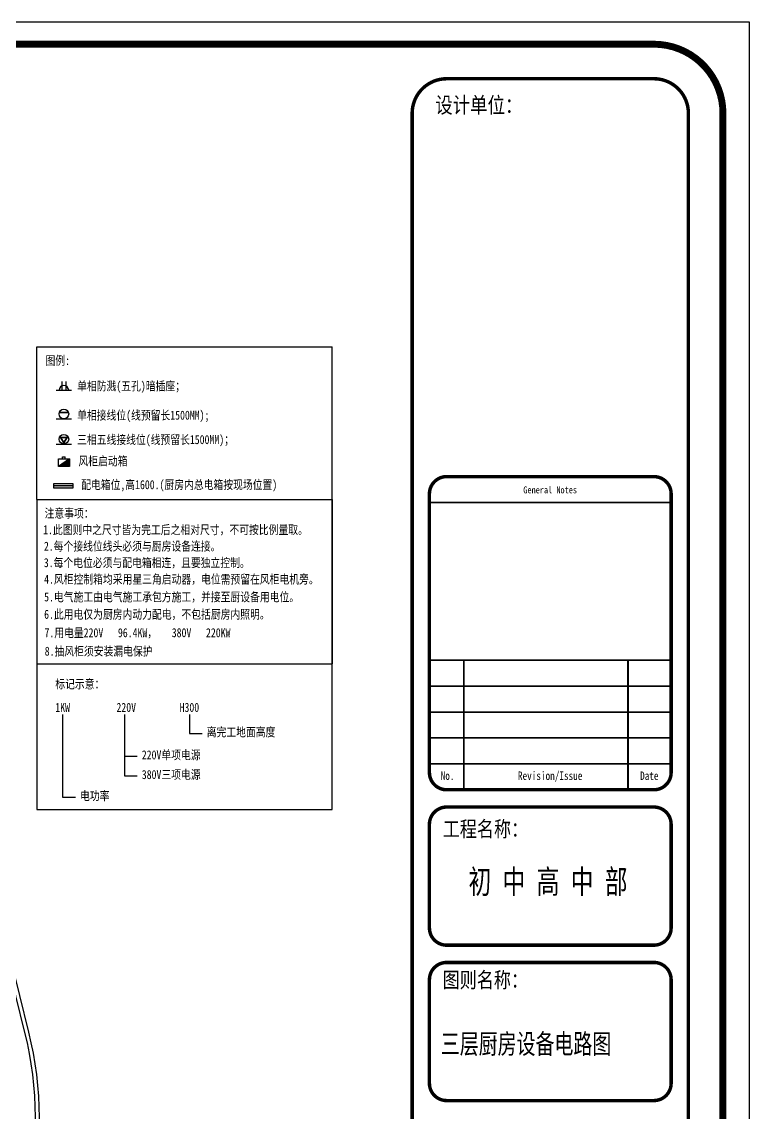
# Model space of a CAD drawing. Header units: inches. Extents: x -584 to 1446124, y -108140 to 99637.
# Drawn here: x 1404889 to 1446124, y 37773 to 99637 of the extents above; entities that cross this region are included whole.
import ezdxf
from ezdxf.enums import TextEntityAlignment as Align

# ---------------------------------------------------------------- set-up
doc = ezdxf.new("R2010")
doc.units = ezdxf.units.IN
doc.header["$MEASUREMENT"] = 0
for name, color, linetype in [('000外框', 7, 'Continuous'), ('STAIR', 6, 'Continuous'), ('供排水', 4, 'Continuous'), ('外框', 7, 'Continuous'), ('电位', 1, 'Continuous')]:
    doc.layers.add(name, color=color, linetype=linetype)
doc.styles.add('STYLE4', font='', dxfattribs={"width": 0.7, "height": 180})
doc.styles.add('宋体平面', font='', dxfattribs={"width": 0.8})
doc.styles.add('黑体', font='simhei.ttf', dxfattribs={"width": 0.7})
doc.styles.get('STYLE4').set_extended_font_data('NSimSun')
doc.styles.get('宋体平面').set_extended_font_data('SimSun')

# ---------------------------------------------------------------- blocks, each defined once
blk = doc.blocks.new('A$C37F52DF6')
at = {"layer": '电位'}
blk.add_hatch(color=256, dxfattribs=at).paths.add_polyline_path([(320, 230), (0, 0), (320, 0)])
for p, q in [((320, 230), (0, 0)), ((120, 282), (200, 282)), ((120, 230), (120, 282)), ((200, 230), (200, 282))]:
    blk.add_line(p, q, dxfattribs=at)
blk.add_lwpolyline([(0, 230), (320, 230), (320, 0), (0, 0)], close=True, dxfattribs=at)

msp = doc.modelspace()

# ---------------------------------------------------------------- hatches: boundary and pattern name
at = {"layer": '电位'}
msp.add_hatch(color=256, dxfattribs=at).paths.add_polyline_path([(1407774.3, 73332.8), (1406705.3, 73332.8), (1406705.3, 73203), (1407774.3, 73203)])

# ---------------------------------------------------------------- linework, layer by layer
at = {"layer": 'STAIR', "color": 8}
msp.add_lwpolyline([(1400263.9, 62440.8), (1404749.7, 44449.4), (1405269.9, 42362.9, -0.1227846), (1405269.9, 32686.1), (1405178.6, 32319.9), (1403738.9, 26605.8), (1400303.6, 12827.6), (1400109.6, 12876), (1403496.5, 26460.2), (1403544.8, 26654.2), (1404977, 32398.4), (1405068.3, 32764.6, 0.1227846), (1405068.3, 42344.7), (1404548.1, 44431.1), (1400441.6, 60901.6)], format="xyb", dxfattribs=at)
at = {"layer": '外框', "lineweight": -2}
for p, q in [((1312186.2, 99636.8), (1446123.6, 99636.8)), ((1446123.6, 99636.8), (1446123.6, 5779.8))]:
    msp.add_line(p, q, dxfattribs=at)
for points, const_width in [([(1317389.8, 7015.2), (1440720.9, 7015.2, 0.4142136), (1444636.1, 10930.4), (1444636.1, 94453.3, 0.4142136), (1440720.9, 98368.5), (1317389.8, 98368.5, 0.4142136), (1313474.6, 94453.3), (1313474.6, 10930.4, 0.4142136)], 391.5), ([(1428975, 8972.8), (1440720.9, 8972.8, 0.4142136), (1442678.5, 10930.4), (1442678.5, 94453.3, 0.4142136), (1440720.9, 96410.9), (1428975, 96410.9, 0.4142136), (1427017.4, 94453.3), (1427017.4, 10930.4, 0.4142136)], 195.8), ([(1428975, 56105), (1440720.9, 56105, 0.4142136), (1441699.7, 57083.8), (1441699.7, 72878.7, 0.4142136), (1440720.9, 73857.6), (1428975, 73857.6, 0.4142136), (1427996.2, 72878.7), (1427996.2, 57083.8, 0.4142136)], 195.8), ([(1428975, 47295.7), (1440720.9, 47295.7, 0.4142136), (1441699.7, 48274.5), (1441699.7, 54147.4, 0.4142136), (1440720.9, 55126.2), (1428975, 55126.2, 0.4142136), (1427996.2, 54147.4), (1427996.2, 48274.5, 0.4142136)], 195.8), ([(1428975, 38486.3), (1440720.9, 38486.3, 0.4142136), (1441699.7, 39465.1), (1441699.7, 45338, 0.4142136), (1440720.9, 46316.8), (1428975, 46316.8, 0.4142136), (1427996.2, 45338), (1427996.2, 39465.1, 0.4142136)], 195.8)]:
    msp.add_lwpolyline(points, format="xyb", close=True, dxfattribs=dict(at, const_width=const_width))
at = {"layer": '外框', "lineweight": -2, "const_width": 97.9}
for points in [[(1427996.2, 72389.3), (1441699.7, 72389.3)], [(1427996.2, 63446.2), (1441699.7, 63446.2)], [(1429953.9, 56105), (1429953.9, 63446.2)], [(1439252.6, 56105), (1439252.6, 63446.2)], [(1427996.2, 61977.9), (1441699.7, 61977.9)], [(1427996.2, 60509.7), (1441699.7, 60509.7)], [(1427996.2, 59041.5), (1441699.7, 59041.5)], [(1427996.2, 57573.2), (1441699.7, 57573.2)]]:
    msp.add_lwpolyline(points, dxfattribs=at)
at = {"layer": '电位', "color": 14}
for p, q in [((1405744.6, 72567.8), (1405744.6, 81205)), ((1405744.6, 81205), (1422476.8, 81205)), ((1422476.8, 63247.3), (1422476.8, 81205)), ((1405744.6, 72567.8), (1422476.8, 72567.8)), ((1405744.6, 72567.8), (1405744.6, 54988.2)), ((1422476.8, 63247.3), (1422476.8, 72567.8)), ((1422476.8, 63247.3), (1422476.8, 72567.8)), ((1422476.8, 72567.8), (1422476.8, 63247.3)), ((1405744.6, 63247.3), (1422476.8, 63247.3)), ((1422476.8, 54988.2), (1422476.8, 63247.3)), ((1405744.6, 54988.2), (1422476.8, 54988.2))]:
    msp.add_line(p, q, dxfattribs=at)
at = {"layer": '电位'}
for p, q in [((1407160.9, 79245.6), (1407160.9, 78750.1)), ((1407381.6, 79245.6), (1407381.6, 78750.1)), ((1406844.1, 78750.1), (1407698.4, 78750.1)), ((1407012.8, 77500.1), (1407529.7, 77500.1)), ((1407020, 77518.3), (1407522.5, 77518.3)), ((1406844.1, 77134.9), (1407698.4, 77134.9)), ((1407302.2, 75707.1), (1407050.9, 76142.3)), ((1407321.5, 75709.9), (1407063.1, 76157.6)), ((1407479.4, 76157.6), (1407221, 75709.9)), ((1407491.6, 76142.3), (1407240.3, 75707.1)), ((1406844.1, 75705.3), (1407698.4, 75705.3)), ((1407012.8, 76070.5), (1407529.7, 76070.5)), ((1407020, 76088.7), (1407522.5, 76088.7)), ((1407774.3, 73332.8), (1406705.3, 73332.8))]:
    msp.add_line(p, q, dxfattribs=at)
at = {"layer": '电位', "color": 7}
for p, q in [((1407204.2, 60374.6), (1407204.2, 55688.2)), ((1410706.2, 60374.6), (1410706.2, 56886.1)), ((1414387.4, 60374.6), (1414387.4, 59300)), ((1414387.4, 59300), (1415110.5, 59300)), ((1410706.2, 58002.6), (1411429.2, 58002.6)), ((1410706.2, 56886.1), (1411429.2, 56886.1)), ((1407204.2, 55688.2), (1407927.2, 55688.2))]:
    msp.add_line(p, q, dxfattribs=at)
at = {"layer": '电位'}
msp.add_lwpolyline([(1406705.3, 73462.5), (1407774.3, 73462.5), (1407774.3, 73203), (1406705.3, 73203)], close=True, dxfattribs=at)
for centre in [(1407271.3, 77408.9), (1407271.3, 75979.3)]:
    msp.add_circle(centre, 274, dxfattribs=at)
msp.add_arc((1407271.3, 78750.1), 274, 0, 180, dxfattribs=at)

# ---------------------------------------------------------------- block references
at = {"layer": '供排水', "xscale": 1.903165439434815, "yscale": 1.90316543996687, "zscale": 1.903165440000002}
msp.add_blockref('A$C37F52DF6', (1406973.8, 74434.8), dxfattribs=at)

# ---------------------------------------------------------------- texts
at = {"layer": '000外框', "style": '黑体', "width": 0.7}
msp.add_text('三层厨房设备电路图', height=1124.25, dxfattribs=at).set_placement((1428643.4, 41141.3))
at = {"layer": '000外框', "insert": (1430213.8, 51573.4), "char_height": 1349.1, "width": 14061.479, "attachment_point": 1, "style": '黑体'}
msp.add_mtext('初 中 高 中 部', dxfattribs=at)
at = {"layer": '外框', "style": '宋体平面', "width": 0.8}
for s, height, p in [('设计单位：', 904.98, (1428329.7, 94467.3)), ('工程名称：', 886.88, (1428751.4, 53441.1)), ('图则名称：', 886.88, (1428745.4, 44882.4))]:
    msp.add_text(s, height=height, dxfattribs=at).set_placement(p)
at = {"layer": '外框', "lineweight": -2, "style": '宋体平面', "width": 0.8}
for s, height, p in [('General Notes', 391.527, (1434841.3, 73105)), ('No.', 479.43, (1429028.3, 56901.4)), ('Revision/Issue', 479.433, (1434841.3, 56901.4)), ('Date', 479.43, (1440461.7, 56901.4))]:
    msp.add_text(s, height=height, dxfattribs=at).set_placement(p, align=Align.MIDDLE_CENTER)
at = {"layer": '电位', "color": 7, "style": 'STYLE4', "width": 0.8}
for s, height, p in [('图例:', 509.48, (1406232.8, 80186.2)), ('单相防溅(五孔)暗插座；', 509.483, (1408024.4, 78738.9)), ('单相接线位(线预留长1500MM);', 509.483, (1408024.4, 77084.8)), ('三相五线接线位(线预留长1500MM)；', 509.483, (1408024.4, 75700.8)), ('风柜启动箱', 509.48, (1408099.8, 74485.4)), ('配电箱位,高1600.(厨房内总电箱按现场位置)', 509.483, (1408253.4, 73145.7)), ('注意事项：', 509.48, (1406179.9, 71527.2)), ('1.此图则中之尺寸皆为完工后之相对尺寸，不可按比例量取。', 509.483, (1406097.8, 70593.2)), ('2.每个接线位线头必须与厨房设备连接。', 509.483, (1406143.1, 69659.1)), ('3.每个电位必须与配电箱相连，且要独立控制。', 509.483, (1406137.4, 68725)), ('4.风柜控制箱均采用星三角启动器，电位需预留在风柜电机旁。', 509.483, (1406154.4, 67788.2)), ('5.电气施工由电气施工承包方施工，并接至厨设备用电位。', 509.483, (1406154.4, 66783.1)), ('6.此用电仅为厨房内动力配电，不包括厨房内照明。', 509.483, (1406154.4, 65798.4)), ('7.用电量220V   96.4KW，   380V   220KW', 509.483, (1406174.9, 64754.1)), ('8.抽风柜须安装漏电保护', 509.483, (1406187.3, 63708.4)), ('标记示意：', 509.48, (1406786.6, 61846.7)), ('1KW', 509.48, (1406786.6, 60520.7)), ('220V', 509.48, (1410254.5, 60520.7)), ('H300', 509.48, (1413833.7, 60520.7)), ('离完工地面高度', 509.48, (1415372, 59126.4)), ('220V单项电源', 509.48, (1411690.8, 57828.9)), ('380V三项电源', 509.48, (1411690.8, 56712.5)), ('电功率', 509.48, (1408188.8, 55514.6))]:
    msp.add_text(s, height=height, dxfattribs=at).set_placement(p)

doc.saveas('drawing.dxf')
